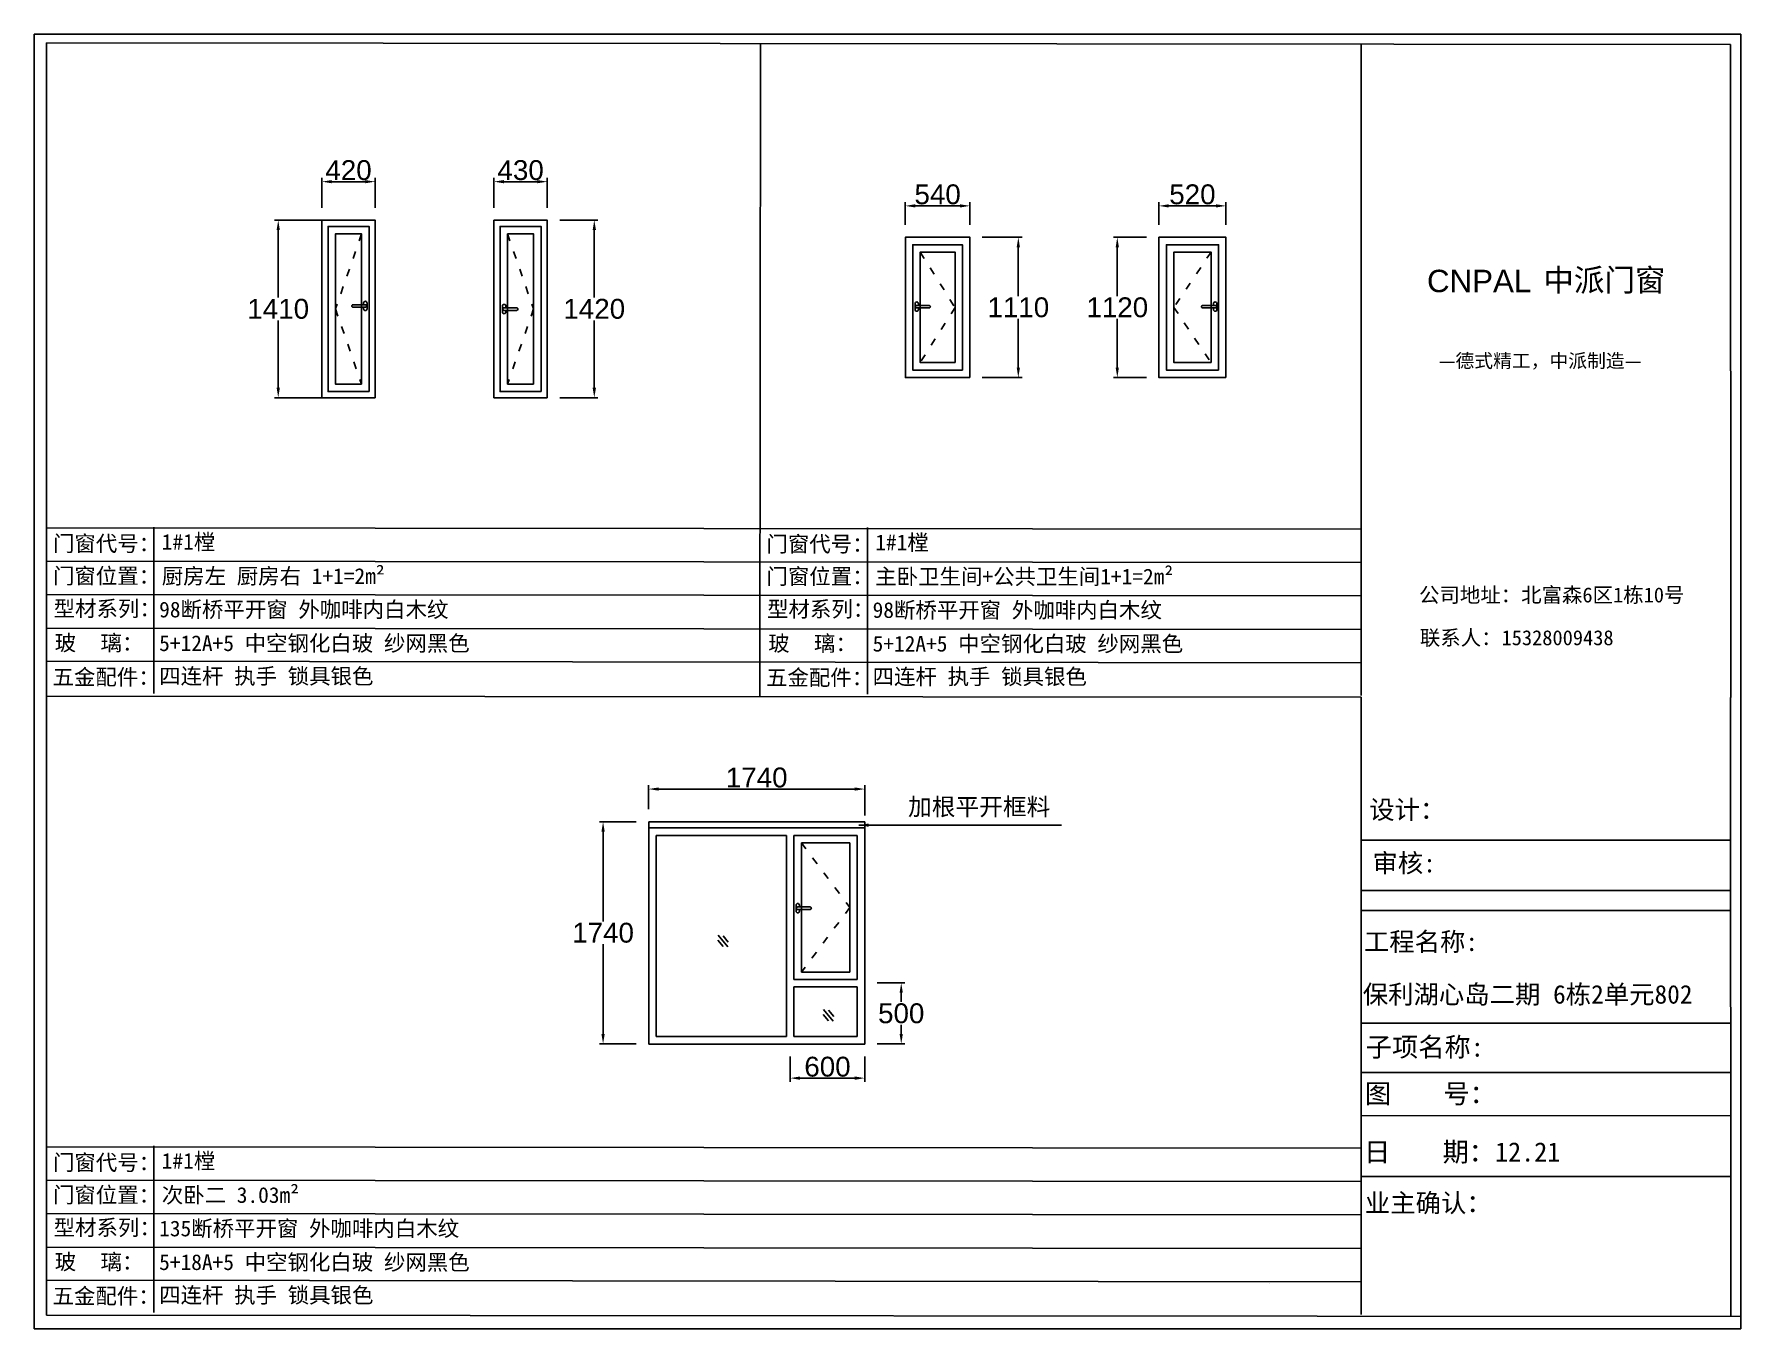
# Model space of a CAD drawing. Header units: inches. Extents: x -138455 to 599497, y -747149 to 13167.
# Drawn here: x 329207 to 342952, y -627740 to -617312 of the extents above; entities that cross this region are included whole.
import ezdxf

# ---------------------------------------------------------------- set-up
doc = ezdxf.new("R2010")
doc.units = ezdxf.units.IN
doc.header["$MEASUREMENT"] = 0
doc.header["$PDMODE"] = 35
doc.header["$PDSIZE"] = -3
doc.linetypes.add('ACAD_ISO03W100', pattern=[30, 12, -18])
doc.layers.add('0 @ 1', color=7, linetype='Continuous')
doc.styles.add('Annotative', font='arialbd.ttf')
doc.styles.add('MtXpl_', font='')
doc.styles.get("Standard").update_dxf_attribs({"font": 'arial.ttf'})
doc.styles.get('MtXpl_').set_extended_font_data('SimSun')
doc.dimstyles.get("Standard").update_dxf_attribs({"dimtxt": 80, "dimasz": 70, "dimexe": 40, "dimexo": 80, "dimgap": 0, "dimtad": 1, "dimtih": 1, "dimtoh": 1, "dimdec": 0, "dimzin": 0, "dimdsep": 46, "dimtxsty": 'Standard', "dimcen": 0.09, "dimadec": 0, "dimazin": 0, "dimtfac": 1, "dimtdec": 0, "dimtofl": 0, "dimtmove": 0, "dimatfit": 3, "dimfxl": 0, "dimtolj": 1, "dimtzin": 0, "dimarcsym": 0})

# ---------------------------------------------------------------- blocks, each defined once
blk = doc.blocks.new('*D2593')
at = {"color": 0, "lineweight": -2, "transparency": 16777216}
for p, q in [((331854, -618810), (331143, -618810)), ((331173, -618890), (331173, -619434)), ((331173, -620160), (331173, -619617)), ((331854, -620240), (331143, -620240))]:
    blk.add_line(p, q, dxfattribs=at)
at = {"color": 0, "transparency": 16777216}
for points in [[(331160, -618890), (331186, -618890), (331173, -618810)], [(331160, -620160), (331186, -620160), (331173, -620240)]]:
    blk.add_solid(points, dxfattribs=at)
at = {"layer": 'Defpoints', "color": 0, "transparency": 16777216}
for p in [(331954, -618810), (331173, -620240), (331954, -620240)]:
    blk.add_point(p, dxfattribs=at)
at = {"color": 0, "transparency": 16777216, "insert": (331173, -619525), "char_height": 160, "attachment_point": 5}
blk.add_mtext('\\A1;1410', dxfattribs=at)
blk = doc.blocks.new('*D2594')
at = {"color": 0, "lineweight": -2, "transparency": 16777216}
for p, q in [((331524, -618710), (331524, -618470)), ((331874, -618500), (331604, -618500)), ((331954, -618710), (331954, -618470))]:
    blk.add_line(p, q, dxfattribs=at)
at = {"color": 0, "transparency": 16777216}
for points in [[(331604, -618487), (331604, -618513), (331524, -618500)], [(331874, -618487), (331874, -618513), (331954, -618500)]]:
    blk.add_solid(points, dxfattribs=at)
at = {"layer": 'Defpoints', "color": 0, "transparency": 16777216}
for p in [(331524, -618500), (331524, -618810), (331954, -618810)]:
    blk.add_point(p, dxfattribs=at)
at = {"color": 0, "transparency": 16777216, "insert": (331739, -618408), "char_height": 160, "attachment_point": 5}
blk.add_mtext('\\A1;420', dxfattribs=at)
blk = doc.blocks.new('*D2595')
at = {"color": 0, "lineweight": -2, "transparency": 16777216}
for p, q in [((333440, -618810), (333748, -618810)), ((333718, -618890), (333718, -619434)), ((333718, -620160), (333718, -619617)), ((333440, -620240), (333748, -620240))]:
    blk.add_line(p, q, dxfattribs=at)
at = {"color": 0, "transparency": 16777216}
for points in [[(333705, -618890), (333732, -618890), (333718, -618810)], [(333705, -620160), (333732, -620160), (333718, -620240)]]:
    blk.add_solid(points, dxfattribs=at)
at = {"layer": 'Defpoints', "color": 0, "transparency": 16777216}
for p in [(333340, -618810), (333340, -620240), (333718, -620240)]:
    blk.add_point(p, dxfattribs=at)
at = {"color": 0, "transparency": 16777216, "insert": (333718, -619525), "char_height": 160, "attachment_point": 5}
blk.add_mtext('\\A1;1420', dxfattribs=at)
blk = doc.blocks.new('*D2596')
at = {"color": 0, "lineweight": -2, "transparency": 16777216}
for p, q in [((332910, -618710), (332910, -618470)), ((333260, -618500), (332990, -618500)), ((333340, -618710), (333340, -618470))]:
    blk.add_line(p, q, dxfattribs=at)
at = {"color": 0, "transparency": 16777216}
for points in [[(332990, -618487), (332990, -618513), (332910, -618500)], [(333260, -618487), (333260, -618513), (333340, -618500)]]:
    blk.add_solid(points, dxfattribs=at)
at = {"layer": 'Defpoints', "color": 0, "transparency": 16777216}
for p in [(332910, -618500), (332910, -618810), (333340, -618810)]:
    blk.add_point(p, dxfattribs=at)
at = {"color": 0, "transparency": 16777216, "insert": (333125, -618408), "char_height": 160, "attachment_point": 5}
blk.add_mtext('\\A1;430', dxfattribs=at)
blk = doc.blocks.new('dzcs')
blk.add_lwpolyline([(142182, -3328), (142182, -3342, 0.414214), (142196, -3355), (142196, -3355, 0.414214), (142209, -3342), (142209, -3294, 0.414214), (142196, -3280), (142196, -3280, 0.414214), (142182, -3294), (142182, -3308)], format="xyb")
blk.add_lwpolyline([(142096, -3328), (142196, -3328, 0.414214), (142206, -3318), (142206, -3318, 0.414214), (142196, -3308), (142096, -3308, 0.414214), (142086, -3318), (142086, -3318, 0.414214)], format="xyb", close=True)
blk = doc.blocks.new('*D2597')
at = {"color": 0, "lineweight": -2, "transparency": 16777216}
for p, q in [((336223, -618848), (336223, -618665)), ((336663, -618695), (336303, -618695)), ((336743, -618848), (336743, -618665))]:
    blk.add_line(p, q, dxfattribs=at)
at = {"color": 0, "transparency": 16777216}
for points in [[(336303, -618682), (336303, -618708), (336223, -618695)], [(336663, -618682), (336663, -618708), (336743, -618695)]]:
    blk.add_solid(points, dxfattribs=at)
at = {"layer": 'Defpoints', "color": 0, "transparency": 16777216}
for p in [(336223, -618695), (336223, -618948), (336743, -618948)]:
    blk.add_point(p, dxfattribs=at)
at = {"color": 0, "transparency": 16777216, "insert": (336483, -618603), "char_height": 160, "attachment_point": 5}
blk.add_mtext('\\A1;540', dxfattribs=at)
blk = doc.blocks.new('*D2584')
at = {"color": 0, "lineweight": -2, "transparency": 16777216}
for p, q in [((336843, -618948), (337163, -618948)), ((337133, -619028), (337133, -619421)), ((337133, -619998), (337133, -619604)), ((336843, -620078), (337163, -620078))]:
    blk.add_line(p, q, dxfattribs=at)
at = {"color": 0, "transparency": 16777216}
for points in [[(337120, -619028), (337146, -619028), (337133, -618948)], [(337120, -619998), (337146, -619998), (337133, -620078)]]:
    blk.add_solid(points, dxfattribs=at)
at = {"layer": 'Defpoints', "color": 0, "transparency": 16777216}
for p in [(336743, -618948), (336743, -620078), (337133, -620078)]:
    blk.add_point(p, dxfattribs=at)
at = {"color": 0, "transparency": 16777216, "insert": (337133, -619513), "char_height": 160, "attachment_point": 5}
blk.add_mtext('\\A1;1110', dxfattribs=at)
blk = doc.blocks.new('*D2598')
at = {"color": 0, "lineweight": -2, "transparency": 16777216}
for p, q in [((338265, -618848), (338265, -618665)), ((338725, -618695), (338345, -618695)), ((338805, -618848), (338805, -618665))]:
    blk.add_line(p, q, dxfattribs=at)
at = {"color": 0, "transparency": 16777216}
for points in [[(338345, -618682), (338345, -618708), (338265, -618695)], [(338725, -618682), (338725, -618708), (338805, -618695)]]:
    blk.add_solid(points, dxfattribs=at)
at = {"layer": 'Defpoints', "color": 0, "transparency": 16777216}
for p in [(338265, -618695), (338265, -618948), (338805, -618948)]:
    blk.add_point(p, dxfattribs=at)
at = {"color": 0, "transparency": 16777216, "insert": (338535, -618603), "char_height": 160, "attachment_point": 5}
blk.add_mtext('\\A1;520', dxfattribs=at)
blk = doc.blocks.new('*D2599')
at = {"color": 0, "lineweight": -2, "transparency": 16777216}
for p, q in [((338165, -618948), (337900, -618948)), ((337930, -619028), (337930, -619421)), ((337930, -619998), (337930, -619604)), ((338165, -620078), (337900, -620078))]:
    blk.add_line(p, q, dxfattribs=at)
at = {"color": 0, "transparency": 16777216}
for points in [[(337917, -619028), (337943, -619028), (337930, -618948)], [(337917, -619998), (337943, -619998), (337930, -620078)]]:
    blk.add_solid(points, dxfattribs=at)
at = {"layer": 'Defpoints', "color": 0, "transparency": 16777216}
for p in [(338265, -618948), (337930, -620078), (338265, -620078)]:
    blk.add_point(p, dxfattribs=at)
at = {"color": 0, "transparency": 16777216, "insert": (337930, -619513), "char_height": 160, "attachment_point": 5}
blk.add_mtext('\\A1;1120', dxfattribs=at)
blk = doc.blocks.new('123as')
at = {"color": 0}
for p, q in [((90189, 51387), (90252, 51462)), ((90194, 51330), (90312, 51470)), ((90251, 51335), (90314, 51410))]:
    blk.add_line(p, q, dxfattribs=at)
blk = doc.blocks.new('*D2600')
at = {"color": 0, "lineweight": -2, "transparency": 16777216}
for p, q in [((334156, -623555), (334156, -623362)), ((334236, -623392), (335816, -623392)), ((335896, -623605), (335896, -623362))]:
    blk.add_line(p, q, dxfattribs=at)
at = {"color": 0, "transparency": 16777216}
for points in [[(334236, -623379), (334236, -623405), (334156, -623392)], [(335816, -623379), (335816, -623405), (335896, -623392)]]:
    blk.add_solid(points, dxfattribs=at)
at = {"layer": 'Defpoints', "color": 0, "transparency": 16777216}
for p in [(335896, -623392), (334156, -623655), (335896, -623705)]:
    blk.add_point(p, dxfattribs=at)
at = {"color": 0, "transparency": 16777216, "insert": (335026, -623300), "char_height": 160, "attachment_point": 5}
blk.add_mtext('\\A1;1740', dxfattribs=at)
blk = doc.blocks.new('*D2601')
at = {"color": 0, "lineweight": -2, "transparency": 16777216}
for p, q in [((334056, -623655), (333759, -623655)), ((333789, -623735), (333789, -624459)), ((333789, -625365), (333789, -624642)), ((334056, -625445), (333759, -625445))]:
    blk.add_line(p, q, dxfattribs=at)
at = {"color": 0, "transparency": 16777216}
for points in [[(333776, -623735), (333802, -623735), (333789, -623655)], [(333776, -625365), (333802, -625365), (333789, -625445)]]:
    blk.add_solid(points, dxfattribs=at)
at = {"layer": 'Defpoints', "color": 0, "transparency": 16777216}
for p in [(334156, -623655), (333789, -625445), (334156, -625445)]:
    blk.add_point(p, dxfattribs=at)
at = {"color": 0, "transparency": 16777216, "insert": (333789, -624550), "char_height": 160, "attachment_point": 5}
blk.add_mtext('\\A1;1740', dxfattribs=at)
blk = doc.blocks.new('*D2579')
at = {"color": 0, "lineweight": -2, "transparency": 16777216}
for p, q in [((335296, -625545), (335296, -625750)), ((335896, -625545), (335896, -625750)), ((335376, -625720), (335816, -625720))]:
    blk.add_line(p, q, dxfattribs=at)
at = {"color": 0, "transparency": 16777216}
for points in [[(335376, -625707), (335376, -625734), (335296, -625720)], [(335816, -625707), (335816, -625734), (335896, -625720)]]:
    blk.add_solid(points, dxfattribs=at)
at = {"layer": 'Defpoints', "color": 0, "transparency": 16777216}
for p in [(335296, -625445), (335896, -625445), (335896, -625720)]:
    blk.add_point(p, dxfattribs=at)
at = {"color": 0, "transparency": 16777216, "insert": (335596, -625629), "char_height": 160, "attachment_point": 5}
blk.add_mtext('\\A1;600', dxfattribs=at)
blk = doc.blocks.new('*D2690')
at = {"color": 0, "lineweight": -2, "transparency": 16777216}
for p, q in [((335996, -624953), (336220, -624953)), ((336190, -625033), (336190, -625107)), ((336190, -625365), (336190, -625291)), ((335996, -625445), (336220, -625445))]:
    blk.add_line(p, q, dxfattribs=at)
at = {"color": 0, "transparency": 16777216}
for points in [[(336177, -625033), (336203, -625033), (336190, -624953)], [(336177, -625365), (336203, -625365), (336190, -625445)]]:
    blk.add_solid(points, dxfattribs=at)
at = {"layer": 'Defpoints', "color": 0, "transparency": 16777216}
for p in [(335896, -624953), (336190, -624953), (335896, -625445)]:
    blk.add_point(p, dxfattribs=at)
at = {"color": 0, "transparency": 16777216, "insert": (336190, -625199), "char_height": 160, "attachment_point": 5}
blk.add_mtext('\\A1;500', dxfattribs=at)

msp = doc.modelspace()

# ---------------------------------------------------------------- linework, layer by layer
for p, q in [((329207.2, -617311.7), (329207.2, -622745)), ((342951.7, -617311.7), (329207.2, -617311.7)), ((329307.1, -622645.1), (329307.2, -617382.6)), ((329307.2, -617382.6), (342867.8, -617395.8)), ((335051.8, -622649.4), (335055.4, -617388)), ((339894.7, -617395.8), (339894.7, -622637.6)), ((342867.8, -617395.8), (342869.8, -622654.4)), ((342951.7, -622754.5), (342951.7, -617311.7)), ((329307.1, -621288.1), (339894.7, -621299.3)), ((330171.9, -621281.5), (330172.3, -622622.7)), ((335917.5, -621285.5), (335917.9, -622626.7)), ((329307.1, -621555.5), (339894.7, -621566.8)), ((329307.1, -621824.9), (339894.7, -621836.1)), ((329307.1, -622096.2), (339894.7, -622107.5)), ((329307.1, -622361.1), (339894.7, -622374.4)), ((329207.2, -622745), (329207.2, -627739.8)), ((329307.1, -622645.1), (339894.7, -622653.1)), ((329307.1, -622645.1), (329307.1, -627630.4)), ((339894.7, -622653.1), (339894.7, -627622.8)), ((342867.7, -622654.4), (342869.8, -627639.6)), ((342951.7, -627739.8), (342951.7, -622754.5)), ((334156.4, -623655.5), (334156.4, -625445.5)), ((335896.4, -623655.5), (334156.4, -623655.5)), ((335896.4, -623705.5), (334156.4, -623705.5)), ((335896.4, -625445.5), (335896.4, -623655.5)), ((335266.4, -623765.5), (334216.4, -623765.5)), ((334216.4, -623765.5), (334216.4, -625385.5)), ((335266.4, -625385.5), (335266.4, -623765.5)), ((335836.4, -623765.5), (335326.4, -623765.5)), ((335326.4, -624925.5), (335326.4, -623765.5)), ((335776.4, -623825.5), (335386.4, -623825.5)), ((335386.4, -624865.5), (335386.4, -623825.5)), ((335776.4, -624865.5), (335776.4, -623825.5)), ((335836.4, -624925.5), (335836.4, -623765.5)), ((339894.7, -623802.4), (342867.8, -623802.4)), ((339894.7, -624208.7), (342867.7, -624208.7)), ((339894.7, -624369.7), (342869.2, -624369)), ((335326.4, -624925.5), (335836.4, -624925.5)), ((335386.4, -624865.5), (335776.4, -624865.5)), ((335326.4, -624985.5), (335836.4, -624985.5)), ((335326.4, -625385.5), (335326.4, -624985.5)), ((335836.4, -625385.5), (335836.4, -624985.5)), ((339894.7, -625277.1), (342869.3, -625276.5)), ((334156.4, -625445.5), (335896.4, -625445.5)), ((334216.4, -625385.5), (335266.4, -625385.5)), ((335326.4, -625385.5), (335836.4, -625385.5)), ((339894.7, -625675.5), (342869.4, -625674.8)), ((339894.7, -626022.8), (342869.5, -626022.1)), ((329307.1, -626273.3), (339894.7, -626284.6)), ((330171.9, -626266.7), (330172.3, -627608)), ((329307.1, -626540.8), (339894.7, -626552.1)), ((339894.7, -626513.3), (342869.7, -626512.6)), ((329307.1, -626810.1), (339894.7, -626821.4)), ((329307.1, -627081.5), (339894.7, -627092.7)), ((329307.1, -627346.4), (339894.7, -627359.6)), ((339152.3, -627376.9), (339152.3, -627376.9)), ((329307.1, -627630.4), (342951.7, -627639.8)), ((342951.7, -627739.8), (329207.2, -627739.8))]:
    msp.add_line(p, q)
for points in [[(331954.1, -620240.5), (331524.1, -620240.5), (331524.1, -618810.5), (331954.1, -618810.5)], [(331904.1, -620190.5), (331574.1, -620190.5), (331574.1, -618860.5), (331904.1, -618860.5)], [(333339.6, -620240.5), (332909.6, -620240.5), (332909.6, -618810.5), (333339.6, -618810.5)], [(333289.6, -620190.5), (332959.6, -620190.5), (332959.6, -618860.5), (333289.6, -618860.5)], [(331844.1, -620130.5), (331634.1, -620130.5), (331634.1, -618920.5), (331844.1, -618920.5)], [(333229.6, -620130.5), (333019.6, -620130.5), (333019.6, -618920.5), (333229.6, -618920.5)], [(336743.1, -620077.7), (336223.1, -620077.7), (336223.1, -618947.7), (336743.1, -618947.7)], [(336683.1, -620017.7), (336283.1, -620017.7), (336283.1, -619007.7), (336683.1, -619007.7)], [(338805.4, -620077.7), (338265.4, -620077.7), (338265.4, -618947.7), (338805.4, -618947.7)], [(338745.4, -620017.7), (338325.4, -620017.7), (338325.4, -619007.7), (338745.4, -619007.7)], [(336623.1, -619957.7), (336343.1, -619957.7), (336343.1, -619067.7), (336623.1, -619067.7)], [(338685.4, -619957.7), (338385.4, -619957.7), (338385.4, -619067.7), (338685.4, -619067.7)]]:
    msp.add_lwpolyline(points, close=True)
at = {"linetype": 'ACAD_ISO03W100', "ltscale": 5}
for points in [[(331844.1, -618920.5), (331634.1, -619525.5), (331844.1, -620130.5)], [(333019.6, -618920.5), (333229.6, -619525.5), (333019.6, -620130.5)], [(336343.1, -619067.7), (336623.1, -619512.7), (336343.1, -619957.7)], [(338685.4, -619067.7), (338385.4, -619512.7), (338685.4, -619957.7)], [(335386.4, -623825.5), (335776.4, -624345.5), (335386.4, -624865.5)]]:
    msp.add_lwpolyline(points, dxfattribs=at)

# ---------------------------------------------------------------- block references
for p in [(189678.8, -616183.2), (196522.7, -616189.1)]:
    msp.add_blockref('dzcs', p)
at = {"xscale": -1}
for p in [(475188, -616208.6), (478510.5, -616189.1), (477552.2, -621033.7)]:
    msp.add_blockref('dzcs', p, dxfattribs=at)
at = {"xscale": -0.6684526412304121, "yscale": 0.6684526412304121, "zscale": 0.6684526412304121}
for p in [(395083.9, -658974.8), (395933.2, -659573.3)]:
    msp.add_blockref('123as', p, dxfattribs=at)

# ---------------------------------------------------------------- texts
at = {"style": 'MtXpl_'}
for s, height, p in [('中派门窗', 180.36, (341360.6, -619382.6)), ('—德式精工，中派制造—', 110.99, (340518.5, -619998)), ('公司地址：北富森6区1栋10号', 120.577, (340360.1, -621888.7)), ('联系人：15328009438', 120.577, (340366.6, -622233.4)), ('设计：', 149.85, (339958.8, -623632.5)), ('审核:', 149.85, (339984.6, -624062.9)), ('工程名称:', 149.85, (339915.9, -624696.2)), ('保利湖心岛二期 6栋2单元802', 149.846, (339906.7, -625120.3)), ('子项名称:', 154.84, (339931.5, -625547.2)), ('图    号：', 154.84, (339924, -625922.6)), ('日    期：12.21', 154.844, (339916.9, -626392)), ('业主确认：', 149.85, (339923.5, -626800.3))]:
    msp.add_text(s, height=height, dxfattribs=at).set_placement(p)
msp.add_text('CNPAL', height=180.36).set_placement((340424.1, -619390))
at = {"layer": '0 @ 1', "style": 'Annotative'}
for s, p in [('门窗代号：', (329358.8, -621477.6)), ('门窗代号：', (335104.4, -621481.6)), ('门窗位置：', (329358.8, -621738.3)), ('门窗位置：', (335104.4, -621742.3)), ('型材系列：', (329364.1, -622001.6)), ('型材系列：', (335109.7, -622005.6)), ('玻    璃：', (329372.9, -622277.7)), ('玻    璃：', (335118.5, -622281.7)), ('五金配件：', (329355.6, -622552.8)), ('五金配件：', (335101.2, -622556.8)), ('门窗代号：', (329358.8, -626462.9)), ('门窗位置：', (329358.8, -626723.5)), ('型材系列：', (329364.1, -626986.9)), ('玻    璃：', (329372.9, -627263)), ('五金配件：', (329355.6, -627538.1))]:
    msp.add_text(s, height=126.53, dxfattribs=at).set_placement(p)
for s, width, heights, insert, char_height, attachment_point in [('{\\fSimSun|b1|i0|c134|p2;1#1樘}', 4396.385, [0], (330234.9, -621338.1), 126.534, 1), ('{\\fSimSun|b1|i0|c134|p2;1#1樘}', 4396.385, [0], (335980.6, -621342.2), 126.534, 1), ('{\\fSimSun|b1|i0|c134|p2;厨房左 厨房右 1+1=2m²}', 4396.385, [0], (330235, -621613.2), 126.534, 1), ('{\\fSimSun|b1|i0|c134|p2;主卧卫生间+公共卫生间1+1=2m²}', 4396.385, [0], (335980.6, -621617.2), 126.534, 1), ('{\\fSimSun|b1|i0|c134|p2;98断桥平开窗 外咖啡内白木纹 }', 4396.385, [0], (330214, -621882.8), 126.534, 1), ('{\\fSimSun|b1|i0|c134|p2;98断桥平开窗 外咖啡内白木纹 }', 4396.385, [0], (335959.6, -621886.8), 126.534, 1), ('{\\fSimSun|b1|i0|c134|p2;5+12A+5 中空钢化白玻 纱网黑色}', 4396.385, [0], (330214, -622154.1), 126.534, 1), ('{\\fSimSun|b1|i0|c134|p2;5+12A+5 中空钢化白玻 纱网黑色}', 4396.385, [0], (335959.6, -622158.1), 126.534, 1), ('{\\fSimSun|b1|i0|c134|p2;四连杆 执手 锁具银色 }', 4396.385, [175.9], (330214.1, -622419.2), 126.534, 1), ('{\\fSimSun|b1|i0|c134|p2;四连杆 执手 锁具银色 }', 4396.385, [175.9], (335959.7, -622423.2), 126.534, 1), ('{\\fSimSun|b1|i0|c134|p2;加根平开框料}', 1639.876, [0], (337390.7, -623464.4), 140, 3), ('{\\fSimSun|b1|i0|c134|p2;1#1樘}', 4396.385, [0], (330234.9, -626323.4), 126.534, 1), ('{\\fSimSun|b1|i0|c134|p2;次卧二 3.03m²}', 4396.385, [0], (330235, -626598.4), 126.534, 1), ('{\\fSimSun|b1|i0|c134|p2;135断桥平开窗 外咖啡内白木纹}', 4396.385, [0], (330214, -626868), 126.534, 1), ('{\\fSimSun|b1|i0|c134|p2;5+18A+5 中空钢化白玻 纱网黑色}', 4396.385, [0], (330214, -627139.4), 126.534, 1), ('{\\fSimSun|b1|i0|c134|p2;四连杆 执手 锁具银色}', 4396.385, [175.9], (330214.1, -627404.5), 126.534, 1)]:
    msp.add_mtext_dynamic_manual_height_columns(s, width=width, gutter_width=903.5, heights=heights, dxfattribs=dict(at, insert=insert, char_height=char_height, attachment_point=attachment_point))

# ---------------------------------------------------------------- dimensions: what is measured, and where the dimension line sits
for base, p1, p2, angle, text, picture, middle in [((331524.1, -618499.9), (331954.1, -618810.5), (331524.1, -618810.5), 180, '420', '*D2594', (331739.1, -618408.2)), ((336223.1, -618694.9), (336743.1, -618947.7), (336223.1, -618947.7), 180, '540', '*D2597', (336483.1, -618603.2)), ((338265.4, -618694.9), (338805.4, -618947.7), (338265.4, -618947.7), 180, '520', '*D2598', (338535.4, -618603.2)), ((333718.4, -620240.5), (333339.6, -618810.5), (333339.6, -620240.5), 90, '1420', '*D2595', (333718.4, -619525.5)), ((337133.1, -620077.7), (336743.1, -618947.7), (336743.1, -620077.7), 90, '1110', '*D2584', (337133.1, -619512.7)), ((337930, -620077.7), (338265.4, -618947.7), (338265.4, -620077.7), 90, '1120', '*D2599', (337930, -619512.7)), ((333788.9, -625445.5), (334156.4, -623655.5), (334156.4, -625445.5), 90, '1740', '*D2601', (333788.9, -624550.5)), ((336190.1, -624952.7), (335896.4, -625445.5), (335896.4, -624952.7), 90, '500', '*D2690', (336190.1, -625199.1))]:
    dim = msp.add_linear_dim(base=base, p1=p1, p2=p2, angle=angle, text=text, dimstyle='Standard', override={"dimtxt": 160, "dimasz": 80, "dimexe": 30, "dimexo": 100, "dimgap": 10, "dimfxl": 100})
    dim.commit()
    dim.dimension.update_dxf_attribs({"geometry": picture, "text_midpoint": middle})
dim = msp.add_linear_dim(base=(332909.6, -618499.9), p1=(333339.6, -618810.5), p2=(332909.6, -618810.5), angle=180, dimstyle='Standard', override={"dimtxt": 160, "dimasz": 80, "dimexe": 30, "dimexo": 100, "dimgap": 10, "dimfxl": 100})
dim.commit()
dim.dimension.update_dxf_attribs({"geometry": '*D2596', "text_midpoint": (333124.6, -618408.1)})
dim = msp.add_linear_dim(base=(331173, -620240.5), p1=(331954.1, -618810.5), p2=(331954.1, -620240.5), angle=90, text='1410', dimstyle='Standard', override={"dimtxt": 160, "dimasz": 80, "dimexe": 30, "dimexo": 100, "dimgap": 10, "dimfxl": 100})
dim.commit()
dim.dimension.update_dxf_attribs({"geometry": '*D2593', "text_midpoint": (331173, -619525.5), "dimtype": 160})
for base, p1, p2, picture, middle in [((335896.4, -623391.9), (334156.4, -623655.5), (335896.4, -623705.5), '*D2600', (335026.4, -623300.3)), ((335896.4, -625720.4), (335296.4, -625445.5), (335896.4, -625445.5), '*D2579', (335596.4, -625628.7))]:
    dim = msp.add_linear_dim(base=base, p1=p1, p2=p2, dimstyle='Standard', override={"dimtxt": 160, "dimasz": 80, "dimexe": 30, "dimexo": 100, "dimgap": 10, "dimfxl": 100})
    dim.commit()
    dim.dimension.update_dxf_attribs({"geometry": picture, "text_midpoint": middle})

# ---------------------------------------------------------------- leaders
msp.add_leader([(335847.4, -623682.5), (337480.5, -623682.5)], dimstyle='Standard', override={"dimtxt": 160, "dimasz": 80, "dimexe": 30, "dimexo": 100, "dimgap": 10, "dimtad": 0, "dimfxl": 100})

doc.saveas('drawing.dxf')
